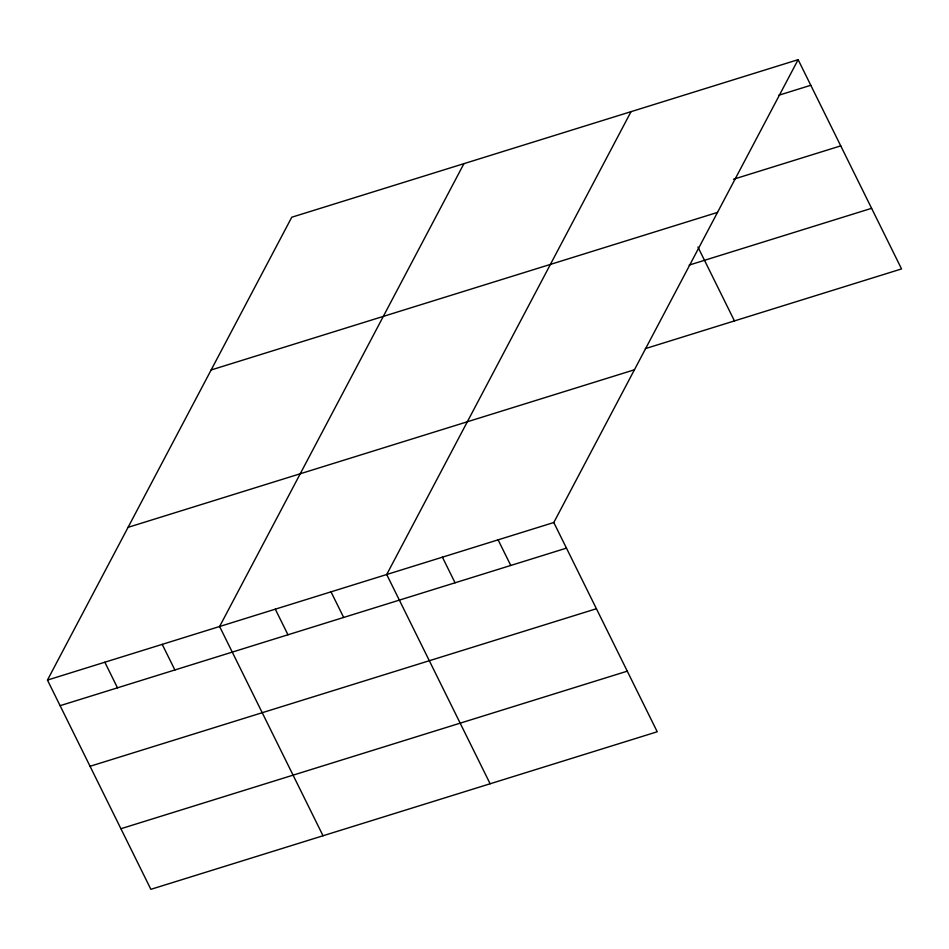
<?xml version="1.0" encoding="UTF-8"?>
<svg xmlns="http://www.w3.org/2000/svg" width="949" height="949" viewBox="0 0 949 949"><rect width="100%" height="100%" fill="white"/><g stroke="black" fill="none" stroke-linecap="round" stroke-linejoin="round"><path stroke-width="1.42" d="M798.133 59.668L553.801 522.519L657.23 731.774L150.867 889.332L47.45 680.077L291.77 217.226L798.133 59.668L901.55 268.923L645.332 348.639M463.942 163.655L219.61 626.506L323.028 835.761M631.038 111.662L386.706 574.513L490.123 783.767M778.761 95.244L810.79 85.28M733.518 179.242L840.743 145.873M211.153 369.968L717.503 212.41M689.188 265.079L871.597 208.317M128.079 527.336L634.43 369.778M47.45 680.077L553.801 522.519M60.107 705.676L566.458 548.131M90.06 766.282L596.411 608.736M120.914 828.726L627.277 671.168M697.93 247.025L734.455 320.916M498.106 539.851L510.764 565.462M442.412 557.182L455.057 582.793M331.011 591.844L343.668 617.455M275.305 609.175L287.962 634.786M162.22 644.371L174.877 669.97M104.841 662.224L117.486 687.823"/></g></svg>
